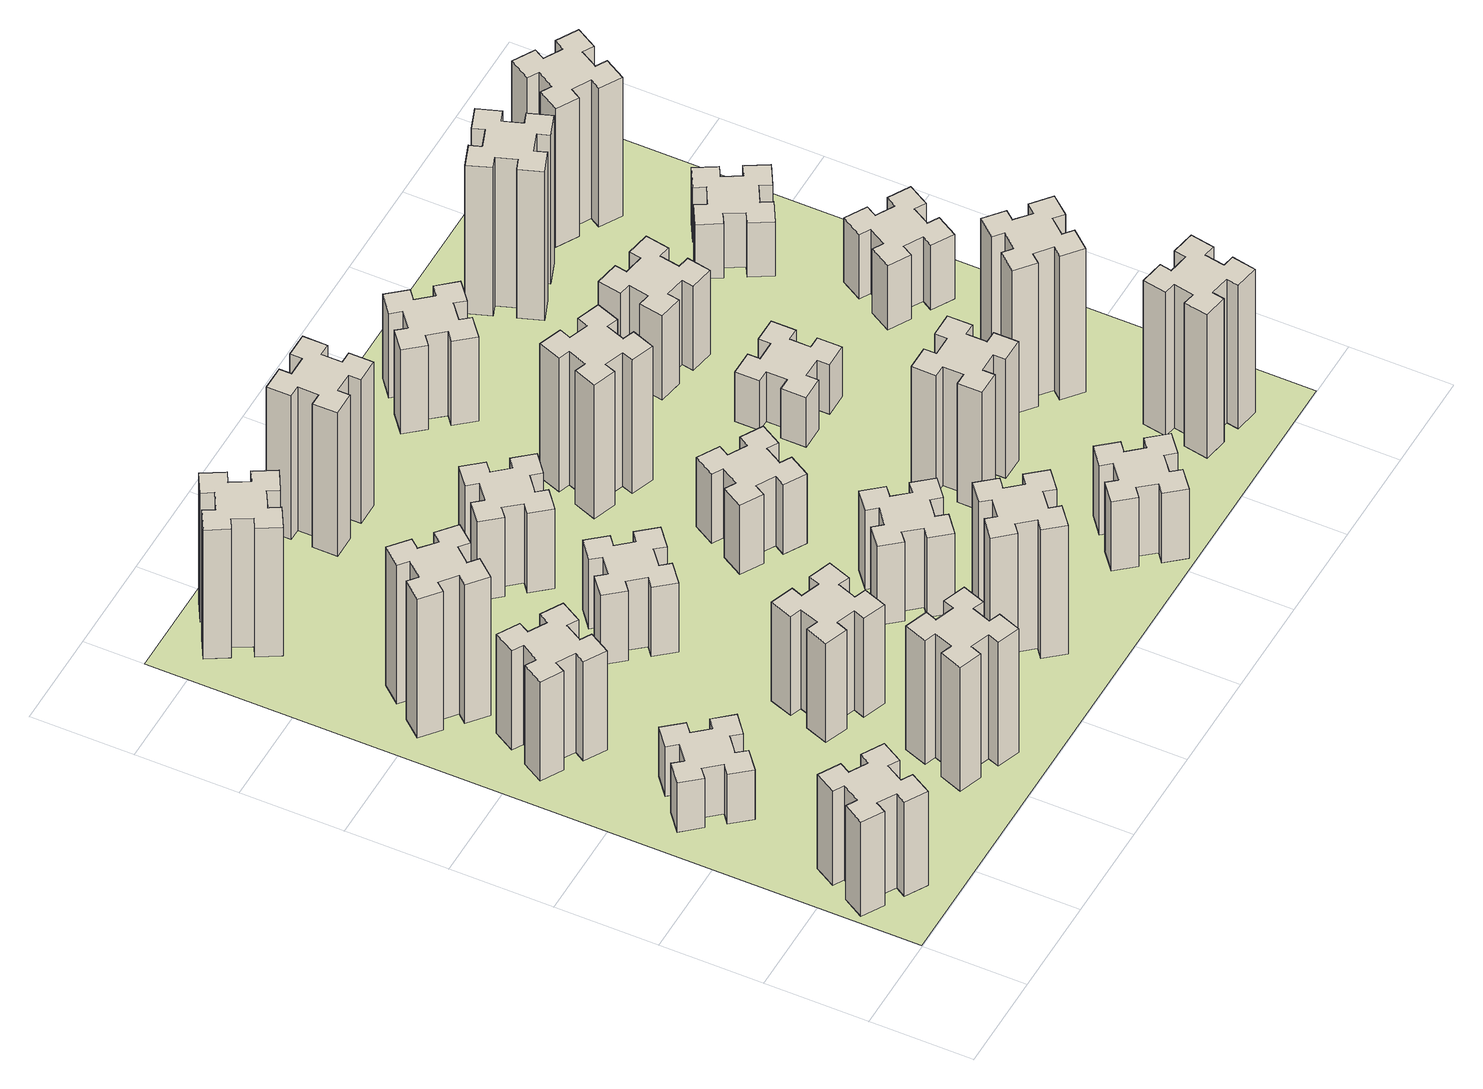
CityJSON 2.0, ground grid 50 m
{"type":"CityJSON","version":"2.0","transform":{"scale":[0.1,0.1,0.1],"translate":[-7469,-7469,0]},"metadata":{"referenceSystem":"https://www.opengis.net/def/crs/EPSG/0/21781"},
"CityObjects":{
"building1":{"type":"Building","attributes":{"class":"1000","function":"1000","usage":"1000","yearOfConstruction":2016,"roofType":"1000","measuredHeight":57,"storeysAboveGround":30,"storeysBelowGround":0},"geometry":[{"type":"Solid","lod":"1","boundaries":[[[[0,1,2,3,4,5,6,7,8,9,10,11,12,13,14,15,16,17,18,19]],[[17,16,20,21]],[[16,15,22,20]],[[15,14,23,22]],[[14,13,24,23]],[[13,12,25,24]],[[12,11,26,25]],[[11,10,27,26]],[[10,9,28,27]],[[9,8,29,28]],[[8,7,30,29]],[[7,6,31,30]],[[6,5,32,31]],[[5,4,33,32]],[[4,3,34,33]],[[3,2,35,34]],[[2,1,36,35]],[[1,0,37,36]],[[0,19,38,37]],[[19,18,39,38]],[[18,17,21,39]],[[24,25,26,27,28,29,30,31,32,33,34,35,36,37,38,39,21,20,22,23]]]]}]},
"building2":{"type":"Building","attributes":{"class":"1000","function":"1000","usage":"1000","yearOfConstruction":2016,"roofType":"1000","measuredHeight":30,"storeysAboveGround":30,"storeysBelowGround":0},"geometry":[{"type":"Solid","lod":"1","boundaries":[[[[40,41,42,43,44,45,46,47,48,49,50,51,52,53,54,55,56,57,58,59]],[[57,56,60,61]],[[56,55,62,60]],[[55,54,63,62]],[[54,53,64,63]],[[53,52,65,64]],[[52,51,66,65]],[[51,50,67,66]],[[50,49,68,67]],[[49,48,69,68]],[[48,47,70,69]],[[47,46,71,70]],[[46,45,72,71]],[[45,44,73,72]],[[44,43,74,73]],[[43,42,75,74]],[[42,41,76,75]],[[41,40,77,76]],[[40,59,78,77]],[[59,58,79,78]],[[58,57,61,79]],[[64,65,66,67,68,69,70,71,72,73,74,75,76,77,78,79,61,60,62,63]]]]}]},
"building3":{"type":"Building","attributes":{"class":"1000","function":"1000","usage":"1000","yearOfConstruction":2016,"roofType":"1000","measuredHeight":60,"storeysAboveGround":30,"storeysBelowGround":0},"geometry":[{"type":"Solid","lod":"1","boundaries":[[[[80,81,82,83,84,85,86,87,88,89,90,91,92,93,94,95,96,97,98,99]],[[97,96,100,101]],[[96,95,102,100]],[[95,94,103,102]],[[94,93,104,103]],[[93,92,105,104]],[[92,91,106,105]],[[91,90,107,106]],[[90,89,108,107]],[[89,88,109,108]],[[88,87,110,109]],[[87,86,111,110]],[[86,85,112,111]],[[85,84,113,112]],[[84,83,114,113]],[[83,82,115,114]],[[82,81,116,115]],[[81,80,117,116]],[[80,99,118,117]],[[99,98,119,118]],[[98,97,101,119]],[[104,105,106,107,108,109,110,111,112,113,114,115,116,117,118,119,101,100,102,103]]]]}]},
"building4":{"type":"Building","attributes":{"class":"1000","function":"1000","usage":"1000","yearOfConstruction":2016,"roofType":"1000","measuredHeight":84,"storeysAboveGround":30,"storeysBelowGround":0},"geometry":[{"type":"Solid","lod":"1","boundaries":[[[[120,121,122,123,124,125,126,127,128,129,130,131,132,133,134,135,136,137,138,139]],[[137,136,140,141]],[[136,135,142,140]],[[135,134,143,142]],[[134,133,144,143]],[[133,132,145,144]],[[132,131,146,145]],[[131,130,147,146]],[[130,129,148,147]],[[129,128,149,148]],[[128,127,150,149]],[[127,126,151,150]],[[126,125,152,151]],[[125,124,153,152]],[[124,123,154,153]],[[123,122,155,154]],[[122,121,156,155]],[[121,120,157,156]],[[120,139,158,157]],[[139,138,159,158]],[[138,137,141,159]],[[144,145,146,147,148,149,150,151,152,153,154,155,156,157,158,159,141,140,142,143]]]]}]},
"building5":{"type":"Building","attributes":{"class":"1000","function":"1000","usage":"1000","yearOfConstruction":2016,"roofType":"1000","measuredHeight":75,"storeysAboveGround":30,"storeysBelowGround":0},"geometry":[{"type":"Solid","lod":"1","boundaries":[[[[160,161,162,163,164,165,166,167,168,169,170,171,172,173,174,175,176,177,178,179]],[[177,176,180,181]],[[176,175,182,180]],[[175,174,183,182]],[[174,173,184,183]],[[173,172,185,184]],[[172,171,186,185]],[[171,170,187,186]],[[170,169,188,187]],[[169,168,189,188]],[[168,167,190,189]],[[167,166,191,190]],[[166,165,192,191]],[[165,164,193,192]],[[164,163,194,193]],[[163,162,195,194]],[[162,161,196,195]],[[161,160,197,196]],[[160,179,198,197]],[[179,178,199,198]],[[178,177,181,199]],[[184,185,186,187,188,189,190,191,192,193,194,195,196,197,198,199,181,180,182,183]]]]}]},
"building6":{"type":"Building","attributes":{"class":"1000","function":"1000","usage":"1000","yearOfConstruction":2016,"roofType":"1000","measuredHeight":78,"storeysAboveGround":30,"storeysBelowGround":0},"geometry":[{"type":"Solid","lod":"1","boundaries":[[[[200,201,202,203,204,205,206,207,208,209,210,211,212,213,214,215,216,217,218,219]],[[217,216,220,221]],[[216,215,222,220]],[[215,214,223,222]],[[214,213,224,223]],[[213,212,225,224]],[[212,211,226,225]],[[211,210,227,226]],[[210,209,228,227]],[[209,208,229,228]],[[208,207,230,229]],[[207,206,231,230]],[[206,205,232,231]],[[205,204,233,232]],[[204,203,234,233]],[[203,202,235,234]],[[202,201,236,235]],[[201,200,237,236]],[[200,219,238,237]],[[219,218,239,238]],[[218,217,221,239]],[[224,225,226,227,228,229,230,231,232,233,234,235,236,237,238,239,221,220,222,223]]]]}]},
"building7":{"type":"Building","attributes":{"class":"1000","function":"1000","usage":"1000","yearOfConstruction":2016,"roofType":"1000","measuredHeight":60,"storeysAboveGround":30,"storeysBelowGround":0},"geometry":[{"type":"Solid","lod":"1","boundaries":[[[[240,241,242,243,244,245,246,247,248,249,250,251,252,253,254,255,256,257,258,259]],[[257,256,260,261]],[[256,255,262,260]],[[255,254,263,262]],[[254,253,264,263]],[[253,252,265,264]],[[252,251,266,265]],[[251,250,267,266]],[[250,249,268,267]],[[249,248,269,268]],[[248,247,270,269]],[[247,246,271,270]],[[246,245,272,271]],[[245,244,273,272]],[[244,243,274,273]],[[243,242,275,274]],[[242,241,276,275]],[[241,240,277,276]],[[240,259,278,277]],[[259,258,279,278]],[[258,257,261,279]],[[264,265,266,267,268,269,270,271,272,273,274,275,276,277,278,279,261,260,262,263]]]]}]},
"building8":{"type":"Building","attributes":{"class":"1000","function":"1000","usage":"1000","yearOfConstruction":2016,"roofType":"1000","measuredHeight":42,"storeysAboveGround":30,"storeysBelowGround":0},"geometry":[{"type":"Solid","lod":"1","boundaries":[[[[280,281,282,283,284,285,286,287,288,289,290,291,292,293,294,295,296,297,298,299]],[[297,296,300,301]],[[296,295,302,300]],[[295,294,303,302]],[[294,293,304,303]],[[293,292,305,304]],[[292,291,306,305]],[[291,290,307,306]],[[290,289,308,307]],[[289,288,309,308]],[[288,287,310,309]],[[287,286,311,310]],[[286,285,312,311]],[[285,284,313,312]],[[284,283,314,313]],[[283,282,315,314]],[[282,281,316,315]],[[281,280,317,316]],[[280,299,318,317]],[[299,298,319,318]],[[298,297,301,319]],[[304,305,306,307,308,309,310,311,312,313,314,315,316,317,318,319,301,300,302,303]]]]}]},
"building9":{"type":"Building","attributes":{"class":"1000","function":"1000","usage":"1000","yearOfConstruction":2016,"roofType":"1000","measuredHeight":48,"storeysAboveGround":30,"storeysBelowGround":0},"geometry":[{"type":"Solid","lod":"1","boundaries":[[[[320,321,322,323,324,325,326,327,328,329,330,331,332,333,334,335,336,337,338,339]],[[337,336,340,341]],[[336,335,342,340]],[[335,334,343,342]],[[334,333,344,343]],[[333,332,345,344]],[[332,331,346,345]],[[331,330,347,346]],[[330,329,348,347]],[[329,328,349,348]],[[328,327,350,349]],[[327,326,351,350]],[[326,325,352,351]],[[325,324,353,352]],[[324,323,354,353]],[[323,322,355,354]],[[322,321,356,355]],[[321,320,357,356]],[[320,339,358,357]],[[339,338,359,358]],[[338,337,341,359]],[[344,345,346,347,348,349,350,351,352,353,354,355,356,357,358,359,341,340,342,343]]]]}]},
"building10":{"type":"Building","attributes":{"class":"1000","function":"1000","usage":"1000","yearOfConstruction":2016,"roofType":"1000","measuredHeight":78,"storeysAboveGround":30,"storeysBelowGround":0},"geometry":[{"type":"Solid","lod":"1","boundaries":[[[[360,361,362,363,364,365,366,367,368,369,370,371,372,373,374,375,376,377,378,379]],[[377,376,380,381]],[[376,375,382,380]],[[375,374,383,382]],[[374,373,384,383]],[[373,372,385,384]],[[372,371,386,385]],[[371,370,387,386]],[[370,369,388,387]],[[369,368,389,388]],[[368,367,390,389]],[[367,366,391,390]],[[366,365,392,391]],[[365,364,393,392]],[[364,363,394,393]],[[363,362,395,394]],[[362,361,396,395]],[[361,360,397,396]],[[360,379,398,397]],[[379,378,399,398]],[[378,377,381,399]],[[384,385,386,387,388,389,390,391,392,393,394,395,396,397,398,399,381,380,382,383]]]]}]},
"building11":{"type":"Building","attributes":{"class":"1000","function":"1000","usage":"1000","yearOfConstruction":2016,"roofType":"1000","measuredHeight":87,"storeysAboveGround":30,"storeysBelowGround":0},"geometry":[{"type":"Solid","lod":"1","boundaries":[[[[400,401,402,403,404,405,406,407,408,409,410,411,412,413,414,415,416,417,418,419]],[[417,416,420,421]],[[416,415,422,420]],[[415,414,423,422]],[[414,413,424,423]],[[413,412,425,424]],[[412,411,426,425]],[[411,410,427,426]],[[410,409,428,427]],[[409,408,429,428]],[[408,407,430,429]],[[407,406,431,430]],[[406,405,432,431]],[[405,404,433,432]],[[404,403,434,433]],[[403,402,435,434]],[[402,401,436,435]],[[401,400,437,436]],[[400,419,438,437]],[[419,418,439,438]],[[418,417,421,439]],[[424,425,426,427,428,429,430,431,432,433,434,435,436,437,438,439,421,420,422,423]]]]}]},
"building12":{"type":"Building","attributes":{"class":"1000","function":"1000","usage":"1000","yearOfConstruction":2016,"roofType":"1000","measuredHeight":48,"storeysAboveGround":30,"storeysBelowGround":0},"geometry":[{"type":"Solid","lod":"1","boundaries":[[[[440,441,442,443,444,445,446,447,448,449,450,451,452,453,454,455,456,457,458,459]],[[457,456,460,461]],[[456,455,462,460]],[[455,454,463,462]],[[454,453,464,463]],[[453,452,465,464]],[[452,451,466,465]],[[451,450,467,466]],[[450,449,468,467]],[[449,448,469,468]],[[448,447,470,469]],[[447,446,471,470]],[[446,445,472,471]],[[445,444,473,472]],[[444,443,474,473]],[[443,442,475,474]],[[442,441,476,475]],[[441,440,477,476]],[[440,459,478,477]],[[459,458,479,478]],[[458,457,461,479]],[[464,465,466,467,468,469,470,471,472,473,474,475,476,477,478,479,461,460,462,463]]]]}]},
"building13":{"type":"Building","attributes":{"class":"1000","function":"1000","usage":"1000","yearOfConstruction":2016,"roofType":"1000","measuredHeight":42,"storeysAboveGround":30,"storeysBelowGround":0},"geometry":[{"type":"Solid","lod":"1","boundaries":[[[[480,481,482,483,484,485,486,487,488,489,490,491,492,493,494,495,496,497,498,499]],[[497,496,500,501]],[[496,495,502,500]],[[495,494,503,502]],[[494,493,504,503]],[[493,492,505,504]],[[492,491,506,505]],[[491,490,507,506]],[[490,489,508,507]],[[489,488,509,508]],[[488,487,510,509]],[[487,486,511,510]],[[486,485,512,511]],[[485,484,513,512]],[[484,483,514,513]],[[483,482,515,514]],[[482,481,516,515]],[[481,480,517,516]],[[480,499,518,517]],[[499,498,519,518]],[[498,497,501,519]],[[504,505,506,507,508,509,510,511,512,513,514,515,516,517,518,519,501,500,502,503]]]]}]},
"building14":{"type":"Building","attributes":{"class":"1000","function":"1000","usage":"1000","yearOfConstruction":2016,"roofType":"1000","measuredHeight":81,"storeysAboveGround":30,"storeysBelowGround":0},"geometry":[{"type":"Solid","lod":"1","boundaries":[[[[520,521,522,523,524,525,526,527,528,529,530,531,532,533,534,535,536,537,538,539]],[[537,536,540,541]],[[536,535,542,540]],[[535,534,543,542]],[[534,533,544,543]],[[533,532,545,544]],[[532,531,546,545]],[[531,530,547,546]],[[530,529,548,547]],[[529,528,549,548]],[[528,527,550,549]],[[527,526,551,550]],[[526,525,552,551]],[[525,524,553,552]],[[524,523,554,553]],[[523,522,555,554]],[[522,521,556,555]],[[521,520,557,556]],[[520,539,558,557]],[[539,538,559,558]],[[538,537,541,559]],[[544,545,546,547,548,549,550,551,552,553,554,555,556,557,558,559,541,540,542,543]]]]}]},
"building15":{"type":"Building","attributes":{"class":"1000","function":"1000","usage":"1000","yearOfConstruction":2016,"roofType":"1000","measuredHeight":42,"storeysAboveGround":30,"storeysBelowGround":0},"geometry":[{"type":"Solid","lod":"1","boundaries":[[[[560,561,562,563,564,565,566,567,568,569,570,571,572,573,574,575,576,577,578,579]],[[577,576,580,581]],[[576,575,582,580]],[[575,574,583,582]],[[574,573,584,583]],[[573,572,585,584]],[[572,571,586,585]],[[571,570,587,586]],[[570,569,588,587]],[[569,568,589,588]],[[568,567,590,589]],[[567,566,591,590]],[[566,565,592,591]],[[565,564,593,592]],[[564,563,594,593]],[[563,562,595,594]],[[562,561,596,595]],[[561,560,597,596]],[[560,579,598,597]],[[579,578,599,598]],[[578,577,581,599]],[[584,585,586,587,588,589,590,591,592,593,594,595,596,597,598,599,581,580,582,583]]]]}]},
"building16":{"type":"Building","attributes":{"class":"1000","function":"1000","usage":"1000","yearOfConstruction":2016,"roofType":"1000","measuredHeight":72,"storeysAboveGround":30,"storeysBelowGround":0},"geometry":[{"type":"Solid","lod":"1","boundaries":[[[[600,601,602,603,604,605,606,607,608,609,610,611,612,613,614,615,616,617,618,619]],[[617,616,620,621]],[[616,615,622,620]],[[615,614,623,622]],[[614,613,624,623]],[[613,612,625,624]],[[612,611,626,625]],[[611,610,627,626]],[[610,609,628,627]],[[609,608,629,628]],[[608,607,630,629]],[[607,606,631,630]],[[606,605,632,631]],[[605,604,633,632]],[[604,603,634,633]],[[603,602,635,634]],[[602,601,636,635]],[[601,600,637,636]],[[600,619,638,637]],[[619,618,639,638]],[[618,617,621,639]],[[624,625,626,627,628,629,630,631,632,633,634,635,636,637,638,639,621,620,622,623]]]]}]},
"building17":{"type":"Building","attributes":{"class":"1000","function":"1000","usage":"1000","yearOfConstruction":2016,"roofType":"1000","measuredHeight":51,"storeysAboveGround":30,"storeysBelowGround":0},"geometry":[{"type":"Solid","lod":"1","boundaries":[[[[640,641,642,643,644,645,646,647,648,649,650,651,652,653,654,655,656,657,658,659]],[[657,656,660,661]],[[656,655,662,660]],[[655,654,663,662]],[[654,653,664,663]],[[653,652,665,664]],[[652,651,666,665]],[[651,650,667,666]],[[650,649,668,667]],[[649,648,669,668]],[[648,647,670,669]],[[647,646,671,670]],[[646,645,672,671]],[[645,644,673,672]],[[644,643,674,673]],[[643,642,675,674]],[[642,641,676,675]],[[641,640,677,676]],[[640,659,678,677]],[[659,658,679,678]],[[658,657,661,679]],[[664,665,666,667,668,669,670,671,672,673,674,675,676,677,678,679,661,660,662,663]]]]}]},
"building18":{"type":"Building","attributes":{"class":"1000","function":"1000","usage":"1000","yearOfConstruction":2016,"roofType":"1000","measuredHeight":30,"storeysAboveGround":30,"storeysBelowGround":0},"geometry":[{"type":"Solid","lod":"1","boundaries":[[[[680,681,682,683,684,685,686,687,688,689,690,691,692,693,694,695,696,697,698,699]],[[697,696,700,701]],[[696,695,702,700]],[[695,694,703,702]],[[694,693,704,703]],[[693,692,705,704]],[[692,691,706,705]],[[691,690,707,706]],[[690,689,708,707]],[[689,688,709,708]],[[688,687,710,709]],[[687,686,711,710]],[[686,685,712,711]],[[685,684,713,712]],[[684,683,714,713]],[[683,682,715,714]],[[682,681,716,715]],[[681,680,717,716]],[[680,699,718,717]],[[699,698,719,718]],[[698,697,701,719]],[[704,705,706,707,708,709,710,711,712,713,714,715,716,717,718,719,701,700,702,703]]]]}]},
"building19":{"type":"Building","attributes":{"class":"1000","function":"1000","usage":"1000","yearOfConstruction":2016,"roofType":"1000","measuredHeight":51,"storeysAboveGround":30,"storeysBelowGround":0},"geometry":[{"type":"Solid","lod":"1","boundaries":[[[[720,721,722,723,724,725,726,727,728,729,730,731,732,733,734,735,736,737,738,739]],[[737,736,740,741]],[[736,735,742,740]],[[735,734,743,742]],[[734,733,744,743]],[[733,732,745,744]],[[732,731,746,745]],[[731,730,747,746]],[[730,729,748,747]],[[729,728,749,748]],[[728,727,750,749]],[[727,726,751,750]],[[726,725,752,751]],[[725,724,753,752]],[[724,723,754,753]],[[723,722,755,754]],[[722,721,756,755]],[[721,720,757,756]],[[720,739,758,757]],[[739,738,759,758]],[[738,737,741,759]],[[744,745,746,747,748,749,750,751,752,753,754,755,756,757,758,759,741,740,742,743]]]]}]},
"building20":{"type":"Building","attributes":{"class":"1000","function":"1000","usage":"1000","yearOfConstruction":2016,"roofType":"1000","measuredHeight":87,"storeysAboveGround":30,"storeysBelowGround":0},"geometry":[{"type":"Solid","lod":"1","boundaries":[[[[760,761,762,763,764,765,766,767,768,769,770,771,772,773,774,775,776,777,778,779]],[[777,776,780,781]],[[776,775,782,780]],[[775,774,783,782]],[[774,773,784,783]],[[773,772,785,784]],[[772,771,786,785]],[[771,770,787,786]],[[770,769,788,787]],[[769,768,789,788]],[[768,767,790,789]],[[767,766,791,790]],[[766,765,792,791]],[[765,764,793,792]],[[764,763,794,793]],[[763,762,795,794]],[[762,761,796,795]],[[761,760,797,796]],[[760,779,798,797]],[[779,778,799,798]],[[778,777,781,799]],[[784,785,786,787,788,789,790,791,792,793,794,795,796,797,798,799,781,780,782,783]]]]}]},
"building21":{"type":"Building","attributes":{"class":"1000","function":"1000","usage":"1000","yearOfConstruction":2016,"roofType":"1000","measuredHeight":87,"storeysAboveGround":30,"storeysBelowGround":0},"geometry":[{"type":"Solid","lod":"1","boundaries":[[[[800,801,802,803,804,805,806,807,808,809,810,811,812,813,814,815,816,817,818,819]],[[817,816,820,821]],[[816,815,822,820]],[[815,814,823,822]],[[814,813,824,823]],[[813,812,825,824]],[[812,811,826,825]],[[811,810,827,826]],[[810,809,828,827]],[[809,808,829,828]],[[808,807,830,829]],[[807,806,831,830]],[[806,805,832,831]],[[805,804,833,832]],[[804,803,834,833]],[[803,802,835,834]],[[802,801,836,835]],[[801,800,837,836]],[[800,819,838,837]],[[819,818,839,838]],[[818,817,821,839]],[[824,825,826,827,828,829,830,831,832,833,834,835,836,837,838,839,821,820,822,823]]]]}]},
"building22":{"type":"Building","attributes":{"class":"1000","function":"1000","usage":"1000","yearOfConstruction":2016,"roofType":"1000","measuredHeight":90,"storeysAboveGround":30,"storeysBelowGround":0},"geometry":[{"type":"Solid","lod":"1","boundaries":[[[[840,841,842,843,844,845,846,847,848,849,850,851,852,853,854,855,856,857,858,859]],[[857,856,860,861]],[[856,855,862,860]],[[855,854,863,862]],[[854,853,864,863]],[[853,852,865,864]],[[852,851,866,865]],[[851,850,867,866]],[[850,849,868,867]],[[849,848,869,868]],[[848,847,870,869]],[[847,846,871,870]],[[846,845,872,871]],[[845,844,873,872]],[[844,843,874,873]],[[843,842,875,874]],[[842,841,876,875]],[[841,840,877,876]],[[840,859,878,877]],[[859,858,879,878]],[[858,857,861,879]],[[864,865,866,867,868,869,870,871,872,873,874,875,876,877,878,879,861,860,862,863]]]]}]},
"building23":{"type":"Building","attributes":{"class":"1000","function":"1000","usage":"1000","yearOfConstruction":2016,"roofType":"1000","measuredHeight":39,"storeysAboveGround":30,"storeysBelowGround":0},"geometry":[{"type":"Solid","lod":"1","boundaries":[[[[880,881,882,883,884,885,886,887,888,889,890,891,892,893,894,895,896,897,898,899]],[[897,896,900,901]],[[896,895,902,900]],[[895,894,903,902]],[[894,893,904,903]],[[893,892,905,904]],[[892,891,906,905]],[[891,890,907,906]],[[890,889,908,907]],[[889,888,909,908]],[[888,887,910,909]],[[887,886,911,910]],[[886,885,912,911]],[[885,884,913,912]],[[884,883,914,913]],[[883,882,915,914]],[[882,881,916,915]],[[881,880,917,916]],[[880,899,918,917]],[[899,898,919,918]],[[898,897,901,919]],[[904,905,906,907,908,909,910,911,912,913,914,915,916,917,918,919,901,900,902,903]]]]}]},
"building24":{"type":"Building","attributes":{"class":"1000","function":"1000","usage":"1000","yearOfConstruction":2016,"roofType":"1000","measuredHeight":33,"storeysAboveGround":30,"storeysBelowGround":0},"geometry":[{"type":"Solid","lod":"1","boundaries":[[[[920,921,922,923,924,925,926,927,928,929,930,931,932,933,934,935,936,937,938,939]],[[937,936,940,941]],[[936,935,942,940]],[[935,934,943,942]],[[934,933,944,943]],[[933,932,945,944]],[[932,931,946,945]],[[931,930,947,946]],[[930,929,948,947]],[[929,928,949,948]],[[928,927,950,949]],[[927,926,951,950]],[[926,925,952,951]],[[925,924,953,952]],[[924,923,954,953]],[[923,922,955,954]],[[922,921,956,955]],[[921,920,957,956]],[[920,939,958,957]],[[939,938,959,958]],[[938,937,941,959]],[[944,945,946,947,948,949,950,951,952,953,954,955,956,957,958,959,941,940,942,943]]]]}]},
"building25":{"type":"Building","attributes":{"class":"1000","function":"1000","usage":"1000","yearOfConstruction":2016,"roofType":"1000","measuredHeight":84,"storeysAboveGround":30,"storeysBelowGround":0},"geometry":[{"type":"Solid","lod":"1","boundaries":[[[[960,961,962,963,964,965,966,967,968,969,970,971,972,973,974,975,976,977,978,979]],[[977,976,980,981]],[[976,975,982,980]],[[975,974,983,982]],[[974,973,984,983]],[[973,972,985,984]],[[972,971,986,985]],[[971,970,987,986]],[[970,969,988,987]],[[969,968,989,988]],[[968,967,990,989]],[[967,966,991,990]],[[966,965,992,991]],[[965,964,993,992]],[[964,963,994,993]],[[963,962,995,994]],[[962,961,996,995]],[[961,960,997,996]],[[960,979,998,997]],[[979,978,999,998]],[[978,977,981,999]],[[984,985,986,987,988,989,990,991,992,993,994,995,996,997,998,999,981,980,982,983]]]]}]},
"landuse1":{"type":"LandUse","attributes":{"name":"plot1","function":"1010"},"geometry":[{"type":"MultiSurface","lod":"1","boundaries":[[[1000,1001,1002,1003]]]}]}
},
"vertices":[
[374,446,0],[287,496,0],[317,548,0],[213,608,0],[153,504,0],[205,474,0],[155,387,0],[103,417,0],[43,313,0],[147,253,0],[177,305,0],[264,255,0],[234,203,0],[338,143,0],[398,247,0],[346,277,0],[396,364,0],[448,334,0],[508,438,0],[404,498,0],[396,364,570],[448,334,570],[346,277,570],[398,247,570],[338,143,570],[234,203,570],[264,255,570],[177,305,570],[147,253,570],[43,313,570],[103,417,570],[155,387,570],[205,474,570],[153,504,570],[213,608,570],[317,548,570],[287,496,570],[374,446,570],[404,498,570],[508,438,570],
[259,1183,0],[323,1106,0],[277,1068,0],[354,976,0],[446,1053,0],[408,1099,0],[484,1163,0],[523,1117,0],[615,1194,0],[538,1286,0],[492,1248,0],[427,1324,0],[473,1363,0],[396,1455,0],[304,1378,0],[343,1332,0],[266,1267,0],[228,1313,0],[136,1236,0],[213,1144,0],[266,1267,300],[228,1313,300],[343,1332,300],[304,1378,300],[396,1455,300],[473,1363,300],[427,1324,300],[492,1248,300],[538,1286,300],[615,1194,300],[523,1117,300],[484,1163,300],[408,1099,300],[446,1053,300],[354,976,300],[277,1068,300],[323,1106,300],[259,1183,300],[213,1144,300],[136,1236,300],
[474,2026,0],[387,2076,0],[417,2128,0],[313,2188,0],[253,2084,0],[305,2054,0],[255,1967,0],[203,1997,0],[143,1893,0],[247,1833,0],[277,1885,0],[364,1835,0],[334,1783,0],[438,1723,0],[498,1827,0],[446,1857,0],[496,1944,0],[548,1914,0],[608,2018,0],[504,2078,0],[496,1944,600],[548,1914,600],[446,1857,600],[498,1827,600],[438,1723,600],[334,1783,600],[364,1835,600],[277,1885,600],[247,1833,600],[143,1893,600],[203,1997,600],[255,1967,600],[305,2054,600],[253,2084,600],[313,2188,600],[417,2128,600],[387,2076,600],[474,2026,600],[504,2078,600],[608,2018,600],
[323,2604,0],[259,2528,0],[213,2566,0],[136,2474,0],[228,2397,0],[266,2443,0],[343,2379,0],[304,2333,0],[396,2256,0],[473,2348,0],[427,2386,0],[492,2463,0],[538,2424,0],[615,2516,0],[523,2593,0],[484,2547,0],[408,2612,0],[446,2658,0],[354,2735,0],[277,2643,0],[408,2612,840],[446,2658,840],[484,2547,840],[523,2593,840],[615,2516,840],[538,2424,840],[492,2463,840],[427,2386,840],[473,2348,840],[396,2256,840],[304,2333,840],[343,2379,840],[266,2443,840],[228,2397,840],[136,2474,840],[213,2566,840],[259,2528,840],[323,2604,840],[277,2643,840],[354,2735,840],
[1200,462,0],[1106,496,0],[1127,552,0],[1014,593,0],[973,480,0],[1029,460,0],[995,366,0],[939,387,0],[897,274,0],[1010,233,0],[1031,289,0],[1125,255,0],[1104,199,0],[1217,157,0],[1258,270,0],[1202,291,0],[1236,385,0],[1292,364,0],[1333,477,0],[1220,518,0],[1236,385,750],[1292,364,750],[1202,291,750],[1258,270,750],[1217,157,750],[1104,199,750],[1125,255,750],[1031,289,750],[1010,233,750],[897,274,750],[939,387,750],[995,366,750],[1029,460,750],[973,480,750],[1014,593,750],[1127,552,750],[1106,496,750],[1200,462,750],[1220,518,750],[1333,477,750],
[364,3556,0],[277,3506,0],[247,3558,0],[143,3498,0],[203,3394,0],[255,3424,0],[305,3337,0],[253,3307,0],[313,3203,0],[417,3263,0],[387,3315,0],[474,3365,0],[504,3313,0],[608,3373,0],[548,3477,0],[496,3447,0],[446,3534,0],[498,3564,0],[438,3668,0],[334,3608,0],[446,3534,780],[498,3564,780],[496,3447,780],[548,3477,780],[608,3373,780],[504,3313,780],[474,3365,780],[387,3315,780],[417,3263,780],[313,3203,780],[253,3307,780],[305,3337,780],[255,3424,780],[203,3394,780],[143,3498,780],[247,3558,780],[277,3506,780],[364,3556,780],[334,3608,780],[438,3668,780],
[1031,929,0],[1125,895,0],[1104,839,0],[1217,797,0],[1258,910,0],[1202,931,0],[1236,1025,0],[1292,1004,0],[1333,1117,0],[1220,1158,0],[1200,1102,0],[1106,1136,0],[1127,1192,0],[1014,1233,0],[973,1120,0],[1029,1100,0],[995,1006,0],[939,1027,0],[897,914,0],[1010,873,0],[995,1006,600],[939,1027,600],[1029,1100,600],[973,1120,600],[1014,1233,600],[1127,1192,600],[1106,1136,600],[1200,1102,600],[1220,1158,600],[1333,1117,600],[1292,1004,600],[1236,1025,600],[1202,931,600],[1258,910,600],[1217,797,600],[1104,839,600],[1125,895,600],[1031,929,600],[1010,873,600],[897,914,600],
[1083,2072,0],[1006,2007,0],[968,2053,0],[876,1976,0],[953,1884,0],[999,1923,0],[1063,1846,0],[1017,1808,0],[1094,1716,0],[1186,1793,0],[1148,1839,0],[1224,1903,0],[1263,1857,0],[1355,1934,0],[1278,2026,0],[1232,1988,0],[1167,2064,0],[1213,2103,0],[1136,2195,0],[1044,2118,0],[1167,2064,420],[1213,2103,420],[1232,1988,420],[1278,2026,420],[1355,1934,420],[1263,1857,420],[1224,1903,420],[1148,1839,420],[1186,1793,420],[1094,1716,420],[1017,1808,420],[1063,1846,420],[999,1923,420],[953,1884,420],[876,1976,420],[968,2053,420],[1006,2007,420],[1083,2072,420],[1044,2118,420],[1136,2195,420],
[1332,2628,0],[1267,2704,0],[1313,2743,0],[1236,2835,0],[1144,2758,0],[1183,2712,0],[1106,2647,0],[1068,2693,0],[976,2616,0],[1053,2524,0],[1099,2563,0],[1163,2486,0],[1117,2448,0],[1194,2356,0],[1286,2433,0],[1248,2479,0],[1324,2543,0],[1363,2497,0],[1455,2574,0],[1378,2666,0],[1324,2543,480],[1363,2497,480],[1248,2479,480],[1286,2433,480],[1194,2356,480],[1117,2448,480],[1163,2486,480],[1099,2563,480],[1053,2524,480],[976,2616,480],[1068,2693,480],[1106,2647,480],[1183,2712,480],[1144,2758,480],[1236,2835,480],[1313,2743,480],[1267,2704,480],[1332,2628,480],[1378,2666,480],[1455,2574,480],
[1972,508,0],[1907,584,0],[1953,623,0],[1876,715,0],[1784,638,0],[1823,592,0],[1746,527,0],[1708,573,0],[1616,496,0],[1693,404,0],[1739,443,0],[1803,366,0],[1757,328,0],[1834,236,0],[1926,313,0],[1888,359,0],[1964,423,0],[2003,377,0],[2095,454,0],[2018,546,0],[1964,423,780],[2003,377,780],[1888,359,780],[1926,313,780],[1834,236,780],[1757,328,780],[1803,366,780],[1739,443,780],[1693,404,780],[1616,496,780],[1708,573,780],[1746,527,780],[1823,592,780],[1784,638,780],[1876,715,780],[1953,623,780],[1907,584,780],[1972,508,780],[2018,546,780],[2095,454,780],
[1165,3545,0],[1065,3545,0],[1065,3605,0],[945,3605,0],[945,3485,0],[1005,3485,0],[1005,3385,0],[945,3385,0],[945,3265,0],[1065,3265,0],[1065,3325,0],[1165,3325,0],[1165,3265,0],[1285,3265,0],[1285,3385,0],[1225,3385,0],[1225,3485,0],[1285,3485,0],[1285,3605,0],[1165,3605,0],[1225,3485,870],[1285,3485,870],[1225,3385,870],[1285,3385,870],[1285,3265,870],[1165,3265,870],[1165,3325,870],[1065,3325,870],[1065,3265,870],[945,3265,870],[945,3385,870],[1005,3385,870],[1005,3485,870],[945,3485,870],[945,3605,870],[1065,3605,870],[1065,3545,870],[1165,3545,870],[1165,3605,870],[1285,3605,870],
[1888,899,0],[1964,963,0],[2003,917,0],[2095,994,0],[2018,1086,0],[1972,1048,0],[1907,1124,0],[1953,1163,0],[1876,1255,0],[1784,1178,0],[1823,1132,0],[1746,1067,0],[1708,1113,0],[1616,1036,0],[1693,944,0],[1739,983,0],[1803,906,0],[1757,868,0],[1834,776,0],[1926,853,0],[1803,906,480],[1757,868,480],[1739,983,480],[1693,944,480],[1616,1036,480],[1708,1113,480],[1746,1067,480],[1823,1132,480],[1784,1178,480],[1876,1255,480],[1953,1163,480],[1907,1124,480],[1972,1048,480],[2018,1086,480],[2095,994,480],[2003,917,480],[1964,963,480],[1888,899,480],[1926,853,480],[1834,776,480],
[1785,1854,0],[1735,1767,0],[1683,1797,0],[1623,1693,0],[1727,1633,0],[1757,1685,0],[1844,1635,0],[1814,1583,0],[1918,1523,0],[1978,1627,0],[1926,1657,0],[1976,1744,0],[2028,1714,0],[2088,1818,0],[1984,1878,0],[1954,1826,0],[1867,1876,0],[1897,1928,0],[1793,1988,0],[1733,1884,0],[1867,1876,420],[1897,1928,420],[1954,1826,420],[1984,1878,420],[2088,1818,420],[2028,1714,420],[1976,1744,420],[1926,1657,420],[1978,1627,420],[1918,1523,420],[1814,1583,420],[1844,1635,420],[1757,1685,420],[1727,1633,420],[1623,1693,420],[1683,1797,420],[1735,1767,420],[1785,1854,420],[1733,1884,420],[1793,1988,420],
[1942,2411,0],[1976,2505,0],[2032,2484,0],[2073,2597,0],[1960,2638,0],[1940,2582,0],[1846,2616,0],[1867,2672,0],[1754,2713,0],[1713,2600,0],[1769,2580,0],[1735,2486,0],[1679,2507,0],[1637,2394,0],[1750,2353,0],[1771,2409,0],[1865,2375,0],[1844,2319,0],[1957,2277,0],[1998,2390,0],[1865,2375,810],[1844,2319,810],[1771,2409,810],[1750,2353,810],[1637,2394,810],[1679,2507,810],[1735,2486,810],[1769,2580,810],[1713,2600,810],[1754,2713,810],[1867,2672,810],[1846,2616,810],[1940,2582,810],[1960,2638,810],[2073,2597,810],[2032,2484,810],[1976,2505,810],[1942,2411,810],[1998,2390,810],[1957,2277,810],
[2479,243,0],[2543,166,0],[2497,128,0],[2574,36,0],[2666,113,0],[2628,159,0],[2704,223,0],[2743,177,0],[2835,254,0],[2758,346,0],[2712,308,0],[2647,384,0],[2693,423,0],[2616,515,0],[2524,438,0],[2563,392,0],[2486,327,0],[2448,373,0],[2356,296,0],[2433,204,0],[2486,327,420],[2448,373,420],[2563,392,420],[2524,438,420],[2616,515,420],[2693,423,420],[2647,384,420],[2712,308,420],[2758,346,420],[2835,254,420],[2743,177,420],[2704,223,420],[2628,159,420],[2666,113,420],[2574,36,420],[2497,128,420],[2543,166,420],[2479,243,420],[2433,204,420],[2356,296,420],
[2645,1225,0],[2545,1225,0],[2545,1285,0],[2425,1285,0],[2425,1165,0],[2485,1165,0],[2485,1065,0],[2425,1065,0],[2425,945,0],[2545,945,0],[2545,1005,0],[2645,1005,0],[2645,945,0],[2765,945,0],[2765,1065,0],[2705,1065,0],[2705,1165,0],[2765,1165,0],[2765,1285,0],[2645,1285,0],[2705,1165,720],[2765,1165,720],[2705,1065,720],[2765,1065,720],[2765,945,720],[2645,945,720],[2645,1005,720],[2545,1005,720],[2545,945,720],[2425,945,720],[2425,1065,720],[2485,1065,720],[2485,1165,720],[2425,1165,720],[2425,1285,720],[2545,1285,720],[2545,1225,720],[2645,1225,720],[2645,1285,720],[2765,1285,720],
[2072,3368,0],[2007,3444,0],[2053,3483,0],[1976,3575,0],[1884,3498,0],[1923,3452,0],[1846,3387,0],[1808,3433,0],[1716,3356,0],[1793,3264,0],[1839,3303,0],[1903,3226,0],[1857,3188,0],[1934,3096,0],[2026,3173,0],[1988,3219,0],[2064,3283,0],[2103,3237,0],[2195,3314,0],[2118,3406,0],[2064,3283,510],[2103,3237,510],[1988,3219,510],[2026,3173,510],[1934,3096,510],[1857,3188,510],[1903,3226,510],[1839,3303,510],[1793,3264,510],[1716,3356,510],[1808,3433,510],[1846,3387,510],[1923,3452,510],[1884,3498,510],[1976,3575,510],[2053,3483,510],[2007,3444,510],[2072,3368,510],[2118,3406,510],[2195,3314,510],
[2645,2065,0],[2545,2065,0],[2545,2125,0],[2425,2125,0],[2425,2005,0],[2485,2005,0],[2485,1905,0],[2425,1905,0],[2425,1785,0],[2545,1785,0],[2545,1845,0],[2645,1845,0],[2645,1785,0],[2765,1785,0],[2765,1905,0],[2705,1905,0],[2705,2005,0],[2765,2005,0],[2765,2125,0],[2645,2125,0],[2705,2005,300],[2765,2005,300],[2705,1905,300],[2765,1905,300],[2765,1785,300],[2645,1785,300],[2645,1845,300],[2545,1845,300],[2545,1785,300],[2425,1785,300],[2425,1905,300],[2485,1905,300],[2485,2005,300],[2425,2005,300],[2425,2125,300],[2545,2125,300],[2545,2065,300],[2645,2065,300],[2645,2125,300],[2765,2125,300],
[2695,2527,0],[2712,2625,0],[2771,2615,0],[2792,2733,0],[2674,2754,0],[2664,2695,0],[2565,2712,0],[2576,2771,0],[2457,2792,0],[2437,2674,0],[2496,2664,0],[2478,2565,0],[2419,2576,0],[2398,2457,0],[2517,2437,0],[2527,2496,0],[2625,2478,0],[2615,2419,0],[2733,2398,0],[2754,2517,0],[2625,2478,510],[2615,2419,510],[2527,2496,510],[2517,2437,510],[2398,2457,510],[2419,2576,510],[2478,2565,510],[2496,2664,510],[2437,2674,510],[2457,2792,510],[2576,2771,510],[2565,2712,510],[2664,2695,510],[2674,2754,510],[2792,2733,510],[2771,2615,510],[2712,2625,510],[2695,2527,510],[2754,2517,510],[2733,2398,510],
[3435,307,0],[3452,405,0],[3511,395,0],[3532,513,0],[3414,534,0],[3404,475,0],[3305,492,0],[3316,551,0],[3197,572,0],[3177,454,0],[3236,444,0],[3218,345,0],[3159,356,0],[3138,237,0],[3257,217,0],[3267,276,0],[3365,258,0],[3355,199,0],[3473,178,0],[3494,297,0],[3365,258,870],[3355,199,870],[3267,276,870],[3257,217,870],[3138,237,870],[3159,356,870],[3218,345,870],[3236,444,870],[3177,454,870],[3197,572,870],[3316,551,870],[3305,492,870],[3404,475,870],[3414,534,870],[3532,513,870],[3511,395,870],[3452,405,870],[3435,307,870],[3494,297,870],[3473,178,870],
[3287,1006,0],[3352,1083,0],[3398,1044,0],[3475,1136,0],[3383,1213,0],[3344,1167,0],[3268,1232,0],[3306,1278,0],[3214,1355,0],[3137,1263,0],[3183,1224,0],[3119,1148,0],[3073,1186,0],[2996,1094,0],[3088,1017,0],[3126,1063,0],[3203,999,0],[3164,953,0],[3256,876,0],[3333,968,0],[3203,999,870],[3164,953,870],[3126,1063,870],[3088,1017,870],[2996,1094,870],[3073,1186,870],[3119,1148,870],[3183,1224,870],[3137,1263,870],[3214,1355,870],[3306,1278,870],[3268,1232,870],[3344,1167,870],[3383,1213,870],[3475,1136,870],[3398,1044,870],[3352,1083,870],[3287,1006,870],[3333,968,870],[3256,876,870],
[2686,3215,0],[2780,3249,0],[2800,3193,0],[2913,3234,0],[2872,3347,0],[2816,3326,0],[2782,3420,0],[2838,3440,0],[2797,3553,0],[2684,3512,0],[2705,3456,0],[2611,3422,0],[2590,3478,0],[2477,3437,0],[2519,3324,0],[2575,3345,0],[2609,3251,0],[2553,3230,0],[2594,3117,0],[2707,3159,0],[2609,3251,900],[2553,3230,900],[2575,3345,900],[2519,3324,900],[2477,3437,900],[2590,3478,900],[2611,3422,900],[2705,3456,900],[2684,3512,900],[2797,3553,900],[2838,3440,900],[2782,3420,900],[2816,3326,900],[2872,3347,900],[2913,3234,900],[2800,3193,900],[2780,3249,900],[2686,3215,900],[2707,3159,900],[2594,3117,900],
[3365,1954,0],[3315,1867,0],[3263,1897,0],[3203,1793,0],[3307,1733,0],[3337,1785,0],[3424,1735,0],[3394,1683,0],[3498,1623,0],[3558,1727,0],[3506,1757,0],[3556,1844,0],[3608,1814,0],[3668,1918,0],[3564,1978,0],[3534,1926,0],[3447,1976,0],[3477,2028,0],[3373,2088,0],[3313,1984,0],[3447,1976,390],[3477,2028,390],[3534,1926,390],[3564,1978,390],[3668,1918,390],[3608,1814,390],[3556,1844,390],[3506,1757,390],[3558,1727,390],[3498,1623,390],[3394,1683,390],[3424,1735,390],[3337,1785,390],[3307,1733,390],[3203,1793,390],[3263,1897,390],[3315,1867,390],[3365,1954,390],[3313,1984,390],[3373,2088,390],
[3456,2607,0],[3406,2694,0],[3458,2724,0],[3398,2828,0],[3294,2768,0],[3324,2716,0],[3237,2666,0],[3207,2718,0],[3103,2658,0],[3163,2554,0],[3215,2584,0],[3265,2497,0],[3213,2467,0],[3273,2363,0],[3377,2423,0],[3347,2475,0],[3434,2525,0],[3464,2473,0],[3568,2533,0],[3508,2637,0],[3434,2525,330],[3464,2473,330],[3347,2475,330],[3377,2423,330],[3273,2363,330],[3213,2467,330],[3265,2497,330],[3215,2584,330],[3163,2554,330],[3103,2658,330],[3207,2718,330],[3237,2666,330],[3324,2716,330],[3294,2768,330],[3398,2828,330],[3458,2724,330],[3406,2694,330],[3456,2607,330],[3508,2637,330],[3568,2533,330],
[3165,3434,0],[3115,3347,0],[3063,3377,0],[3003,3273,0],[3107,3213,0],[3137,3265,0],[3224,3215,0],[3194,3163,0],[3298,3103,0],[3358,3207,0],[3306,3237,0],[3356,3324,0],[3408,3294,0],[3468,3398,0],[3364,3458,0],[3334,3406,0],[3247,3456,0],[3277,3508,0],[3173,3568,0],[3113,3464,0],[3247,3456,840],[3277,3508,840],[3334,3406,840],[3364,3458,840],[3468,3398,840],[3408,3294,840],[3356,3324,840],[3306,3237,840],[3358,3207,840],[3298,3103,840],[3194,3163,840],[3224,3215,840],[3137,3265,840],[3107,3213,840],[3003,3273,840],[3063,3377,840],[3115,3347,840],[3165,3434,840],[3113,3464,840],[3173,3568,840],
[5,3705,0],[3705,3705,0],[3705,5,0],[5,5,0]
]}
